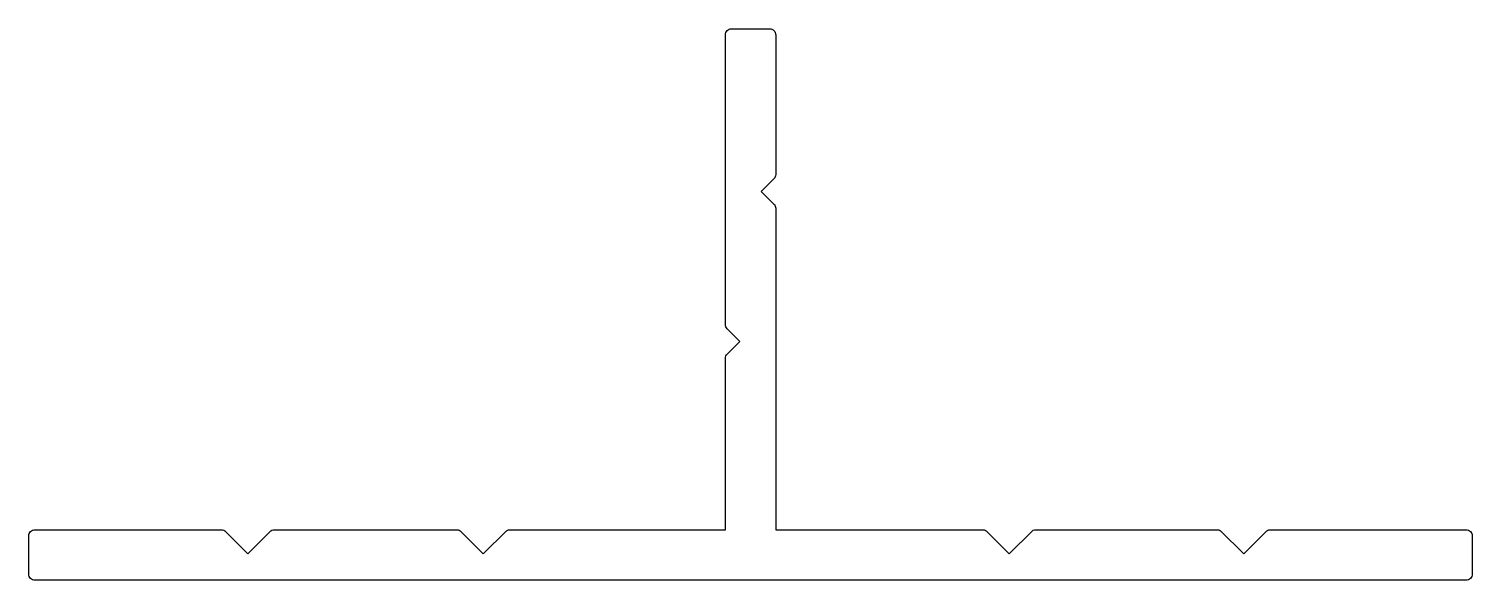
# Model space of a CAD drawing. Extents: x 1369.1 to 1429.3, y 291.2 to 314.2.
import ezdxf

# ---------------------------------------------------------------- set-up
doc = ezdxf.new("R2010")
doc.units = 0
doc.layers.get('0').update_dxf_attribs({"linetype": 'CONTINUOUS'})

msp = doc.modelspace()

# ---------------------------------------------------------------- linework, layer by layer
at = {"color": 0}
msp.add_lwpolyline([(1369.131, 291.473), (1369.131, 293.073, -0.414214), (1369.381, 293.323), (1377.215, 293.323, -0.198912), (1377.304, 293.286), (1378.267, 292.323), (1379.23, 293.286, -0.198912), (1379.319, 293.323), (1387.035, 293.323, -0.198912), (1387.123, 293.286), (1388.087, 292.323), (1389.05, 293.286, -0.198912), (1389.139, 293.323), (1398.183, 293.323), (1398.183, 300.48, -0.198912), (1398.256, 300.657), (1398.783, 301.184), (1398.256, 301.71, -0.198912), (1398.183, 301.887), (1398.183, 313.973, -0.414214), (1398.433, 314.223), (1400.033, 314.223, -0.414214), (1400.283, 313.973), (1400.283, 308.142, -0.198912), (1400.21, 307.965), (1399.683, 307.438), (1400.21, 306.912, -0.198912), (1400.283, 306.735), (1400.283, 293.323), (1408.975, 293.323, -0.198912), (1409.063, 293.286), (1410.026, 292.323), (1410.99, 293.286, -0.198912), (1411.078, 293.323), (1418.754, 293.323, -0.198912), (1418.842, 293.286), (1419.806, 292.323), (1420.769, 293.286, -0.198912), (1420.858, 293.323), (1429.084, 293.323, -0.414214), (1429.334, 293.073), (1429.334, 291.473, -0.414214), (1429.084, 291.223), (1369.381, 291.223, -0.414214)], format="xyb", close=True, dxfattribs=at)

doc.saveas('drawing.dxf')
